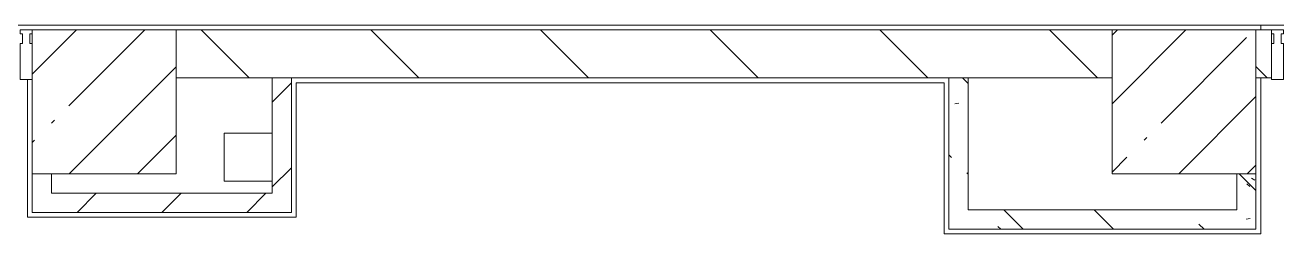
# Model space of a CAD drawing. Header units: millimetres. Extents: x 81425 to 274970, y -8553 to 29000.
# Drawn here: x 155590 to 160808, y 7050 to 7920 of the extents above; entities that cross this region are included whole.
import ezdxf

# ---------------------------------------------------------------- set-up
doc = ezdxf.new("R2010")
doc.units = ezdxf.units.MM
doc.layers.add('A-FLOR-2', color=7, linetype='Continuous', lineweight=5, true_color=0xaaaaaa)
doc.layers.add('I-WALL-5', color=7, linetype='Continuous', lineweight=5, true_color=0x787878)
for name, color, linetype, lineweight in [('A-GLAZ-CWMG-2', 7, 'Continuous', 5), ('A-WALL', 7, 'Continuous', 9), ('I-WALL-3', 7, 'Continuous', 5), ('S-COLS-1', 7, 'Continuous', 5)]:
    doc.layers.add(name, color=color, linetype=linetype, lineweight=lineweight)
pattern_1 = [(45, (147960.08, 0), (-176.7767, 176.7767), [])]
pattern_2 = [(135, (147960.1, 0), (-353.553, -353.553), [])]
pattern_3 = [(135, (147960.1, 0), (-377.17, -377.17), [533.4, -88.9, 17.78, -88.9]), (135, (147960.1, 376.94), (-377.17, -377.17), []), (50, (147960.1, 0), (637.645, -55.787), [66.675, -733.425]), (355, (147960.1, 0), (-123.35, 668.7), [53.34, -586.74]), (100.451, (148013.2, -4.65), (514.3, 612.908), [56.665, -623.315]), (46.184, (147960.1, 177.8), (948.776, -147.15), [100.01, -1100.137]), (96.636, (148039.1, 165.5), (830.91, 865.997), [85, -934.973]), (351.184, (147960.1, 177.8), (830.92, 865.99), [80.01, -880.11]), (21, (148049, 133.35), (530.65, -357.928), [66.675, -733.425]), (326, (148049, 133.35), (216.308, 644.658), [53.34, -586.74]), (71.451, (148093.2, 103.5), (746.96, 286.724), [56.665, -623.315]), (37.5, (147960.08, 0), (10.8105, 295.9426), [16.764, -562.864, 16.764, -578.866, -588.962]), (37.5, (147960.08, 0), (10.8105, 295.9426), [-1175.258, 16.764, -572.198]), (7.5, (147960.08, 0), (233.869, 350.632), [16.764, -322.834, 16.764, -549.529, -224.472]), (7.5, (147960.08, 0), (233.869, 350.632), [-905.891, 16.764, -207.708]), (327.5, (147761.83, 0), (474.568, -20.0513), [16.764, -205.486, 16.764, -676.656, -920.115]), (327.5, (147761.83, 0), (474.568, -20.0513), [-915.67, 16.764, -903.351]), (317.5, (147672.93, 0), (518.452, 88.993), [16.764, -272.161, 16.764, -443.738, -653.415]), (317.5, (147672.93, 0), (518.452, 88.993), [-749.427, 16.764, -636.65])]

# ---------------------------------------------------------------- blocks, each defined once
blk = doc.blocks.new('BSC_Колонна _Прямоугольная - 600х600-V163-1_8_3_птичка')
at = {"layer": 'S-COLS-1'}
h = blk.add_hatch(dxfattribs=at)
h.set_pattern_fill('FP_177', color=256, style=0, pattern_type=2)
h.set_pattern_definition([(45, (-7960, -7600), (-285.123, 285.123), []), (45, (-7674.88, -7600), (-285.123, 285.123), [504.031, -100.806, 16.764, -84.042])])
h.paths.add_polyline_path([(300, -300), (300, 300), (-300, 300), (-300, -300), (281.5, -300)])
for p, q in [((300, 300), (-300, 300)), ((-300, 300), (-300, -300)), ((300, -300), (300, 300)), ((-300, -300), (300, -300))]:
    blk.add_line(p, q, dxfattribs=at)
blk = doc.blocks.new('BSC_Колонна _Прямоугольная - 600х600-20441433-1_8_3_птичка')
at = {"layer": 'S-COLS-1'}
h = blk.add_hatch(dxfattribs=at)
h.set_pattern_fill('FP_189', color=256, style=0, pattern_type=2)
h.set_pattern_definition([(45, (-12460, -7600), (-285.123, 285.123), []), (45, (-12174.88, -7600), (-285.123, 285.123), [504.031, -100.806, 16.764, -84.042])])
h.paths.add_polyline_path([(-300, -300), (300, -300), (300, 300), (-300, 300), (-300, -164.8)])
for p, q in [((300, 300), (-300, 300)), ((-300, 300), (-300, -300)), ((300, -300), (300, 300)), ((-300, -300), (300, -300))]:
    blk.add_line(p, q, dxfattribs=at)
blk = doc.blocks.new('Прямоугольный импост - Импост структурный с накладкой - 190мм-32633541-1_8_3_птичка')
at = {"layer": 'A-GLAZ-CWMG-2'}
for p, q in [((0, 17), (-50, 17)), ((-50, 17), (-50, 0)), ((-50, 0), (-40, 0)), ((-40, 0), (-40, -40)), ((-10, -40), (-10, 0)), ((-10, 0), (0, 0)), ((-40, -40), (-50, -40)), ((-50, -40), (-50, -190)), ((0, -40), (-10, -40)), ((-50, -190), (0, -190))]:
    blk.add_line(p, q, dxfattribs=at)
blk = doc.blocks.new('Прямоугольный импост - Импост структурный с накладкой - 190мм-33226183-1_8_3_птичка')
at = {"layer": 'A-GLAZ-CWMG-2'}
for p, q in [((0, 190), (-50, 190)), ((-50, 190), (-50, 40)), ((0, 40), (0, 190)), ((-50, 40), (-40, 40)), ((-40, 0), (-50, 0)), ((-50, 0), (-50, -17)), ((-40, 40), (-40, 0)), ((-10, 0), (-10, 40)), ((-10, 40), (0, 40)), ((0, 0), (-10, 0)), ((0, -17), (0, 0)), ((-50, -17), (0, -17))]:
    blk.add_line(p, q, dxfattribs=at)

msp = doc.modelspace()

# ---------------------------------------------------------------- hatches: boundary and pattern name
at = {"layer": 'I-WALL-3'}
h = msp.add_hatch(dxfattribs=at)
h.set_pattern_fill('FP_93', color=256, style=0, pattern_type=2)
h.set_pattern_definition(pattern_2)
h.paths.add_polyline_path([(156679.2, 7700), (160120.1, 7700), (160120.1, 7900), (156220.1, 7900), (156220.1, 7700), (156620.1, 7700)])
h = msp.add_hatch(dxfattribs=at)
h.set_pattern_fill('FP_93', color=256, style=0, pattern_type=2)
h.set_pattern_definition(pattern_2)
h.paths.add_polyline_path([(160720.1, 7700), (160785.1, 7700), (160785.1, 7900), (160720.1, 7900)])
h.paths.add_polyline_path([(162290.1, 7700), (162690.1, 7700), (162690.1, 7900), (162225.1, 7894.4), (162225.1, 7700), (162270.1, 7700)])
h.paths.add_polyline_path([(163820.1, 7700), (164620.1, 7700), (164620.1, 7900), (163790.1, 7900), (163790.1, 7700)])
h = msp.add_hatch(dxfattribs=at)
h.set_pattern_fill('FP_105', color=256, style=0, pattern_type=2)
h.set_pattern_definition(pattern_1)
h.paths.add_polyline_path([(156700.1, 7140), (156700.1, 7700), (156620.1, 7700), (156620.1, 7140)])
h = msp.add_hatch(dxfattribs=at)
h.set_pattern_fill('FP_105', color=256, style=0, pattern_type=2)
h.set_pattern_definition(pattern_1)
h.paths.add_polyline_path([(156247.5, 7140), (156620.1, 7140), (156620.1, 7220), (155620.1, 7220), (155620.1, 7140), (156239.8, 7140)])
at = {"layer": 'I-WALL-5'}
h = msp.add_hatch(dxfattribs=at)
h.set_pattern_fill('FP_92', color=256, style=0, pattern_type=2)
h.set_pattern_definition(pattern_3)
h.paths.add_polyline_path([(159440.1, 7150), (159520.1, 7150), (159520.1, 7700), (159440.1, 7700), (159440.1, 7271.5)])
h = msp.add_hatch(dxfattribs=at)
h.set_pattern_fill('FP_92', color=256, style=0, pattern_type=2)
h.set_pattern_definition(pattern_3)
h.paths.add_polyline_path([(160720.1, 7070), (160720.1, 7300), (160640.1, 7300), (160640.1, 7070)])
h = msp.add_hatch(dxfattribs=at)
h.set_pattern_fill('FP_92', color=256, style=0, pattern_type=2)
h.set_pattern_definition(pattern_3)
h.paths.add_polyline_path([(159919.5, 7070), (160640.1, 7070), (160640.1, 7150), (159440.1, 7150), (159440.1, 7070)])

# ---------------------------------------------------------------- linework, layer by layer
at = {"layer": 'A-FLOR-2'}
for p, q in [((150953.3, 7920), (163700.1, 7920)), ((160740.1, 7920), (160740.1, 7900)), ((155600.1, 7120), (155600.1, 7693)), ((159420.1, 7680), (156720.1, 7680)), ((156720.1, 7680), (156720.1, 7120)), ((159420.1, 7050), (159420.1, 7680)), ((160740.1, 7700), (160740.1, 7050)), ((156420.1, 7470), (156620.1, 7470)), ((156420.1, 7270), (156420.1, 7470)), ((156620.1, 7270), (156420.1, 7270)), ((156720.1, 7120), (155600.1, 7120)), ((160740.1, 7050), (159420.1, 7050))]:
    msp.add_line(p, q, dxfattribs=at)
at = {"layer": 'A-WALL'}
for p, q in [((156700.1, 7700), (156620.1, 7700)), ((159520.1, 7700), (159440.1, 7700))]:
    msp.add_line(p, q, dxfattribs=at)
at = {"layer": 'I-WALL-3'}
for p, q in [((160120.1, 7900), (156220.1, 7900)), ((160785.1, 7900), (160720.1, 7900)), ((160785.1, 7700), (160785.1, 7900)), ((156220.1, 7700), (156620.1, 7700)), ((156620.1, 7700), (156620.1, 7220)), ((156700.1, 7140), (156700.1, 7700)), ((156700.1, 7700), (159440.1, 7700)), ((159440.1, 7700), (159440.1, 7070)), ((159520.1, 7700), (160120.1, 7700)), ((159520.1, 7150), (159520.1, 7700)), ((160720.1, 7700), (160785.1, 7700)), ((155620.1, 7300), (155620.1, 7140)), ((155700.1, 7220), (155700.1, 7300)), ((160640.1, 7300), (160640.1, 7150)), ((160720.1, 7070), (160720.1, 7300)), ((156620.1, 7220), (155700.1, 7220)), ((160640.1, 7150), (159520.1, 7150)), ((155620.1, 7140), (156700.1, 7140)), ((159440.1, 7070), (160720.1, 7070))]:
    msp.add_line(p, q, dxfattribs=at)

# ---------------------------------------------------------------- block references
at = {"layer": 'A-GLAZ-CWMG-2'}
msp.add_blockref('Прямоугольный импост - Импост структурный с накладкой - 190мм-32633541-1_8_3_птичка', (155620.1, 7883), dxfattribs=at)
at = {"layer": 'A-GLAZ-CWMG-2', "rotation": 180}
msp.add_blockref('Прямоугольный импост - Импост структурный с накладкой - 190мм-33226183-1_8_3_птичка', (160785.1, 7883), dxfattribs=at)
at = {"layer": 'S-COLS-1'}
for name, p in [('BSC_Колонна _Прямоугольная - 600х600-V163-1_8_3_птичка', (155920.1, 7600)), ('BSC_Колонна _Прямоугольная - 600х600-20441433-1_8_3_птичка', (160420.1, 7600))]:
    msp.add_blockref(name, p, dxfattribs=at)

doc.saveas('drawing.dxf')
